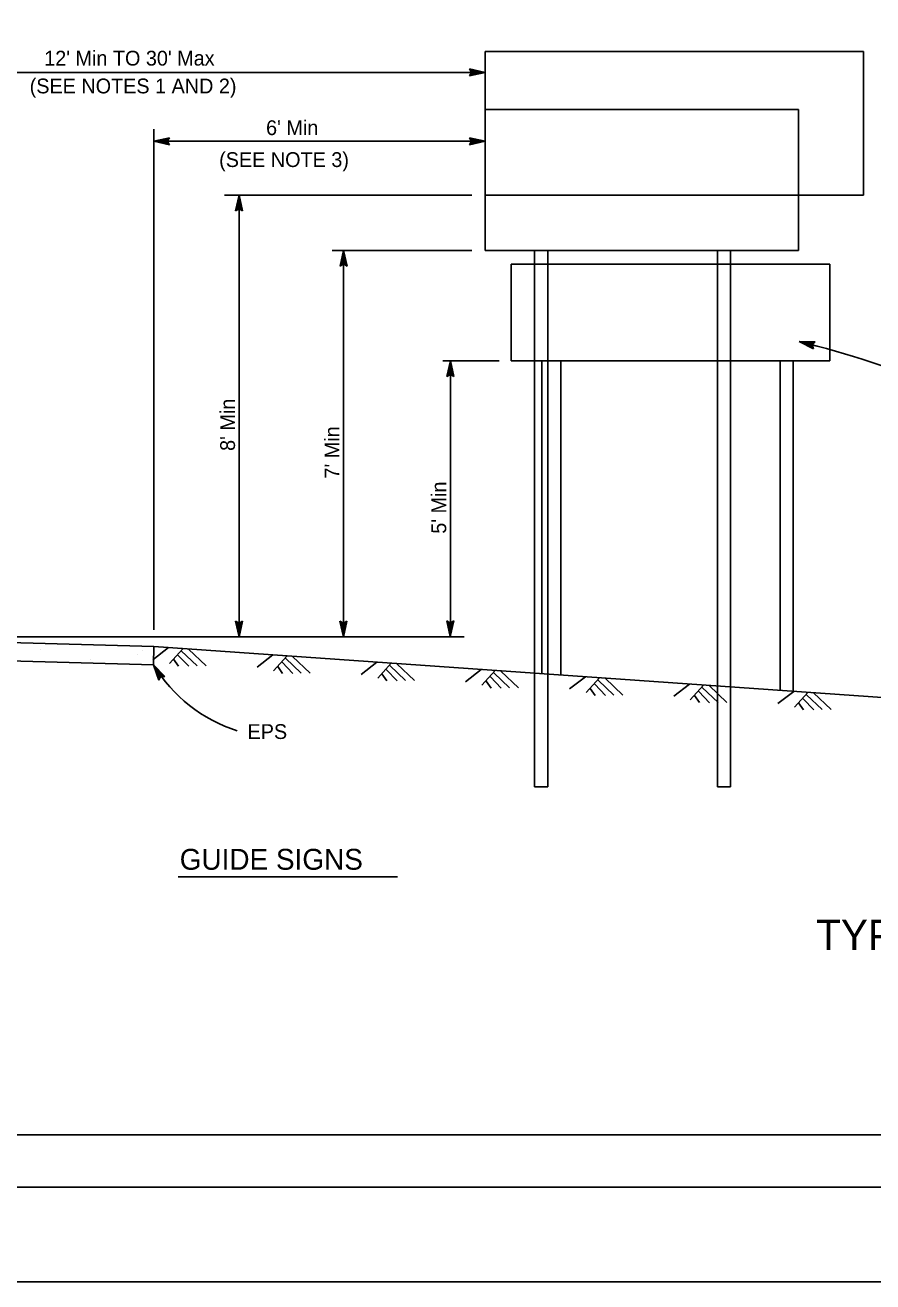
# Model space of a CAD drawing. Extents: x -894 to 866, y -476 to 714.
# Drawn here: x 50 to 456, y -476 to 125 of the extents above; entities that cross this region are included whole.
import ezdxf

# ---------------------------------------------------------------- set-up
doc = ezdxf.new("R2010")
doc.units = 0
for name, color, linetype in [('10 Sheet Format', 7, 'Continuous'), ('56 Stage 3 Anno', 7, 'Continuous'), ('57 Undefined', 7, 'Continuous'), ('59 Sndwall Anno', 7, 'Continuous'), ('60 Nongeo Data', 7, 'Continuous')]:
    doc.layers.add(name, color=color, linetype=linetype)

msp = doc.modelspace()

# ---------------------------------------------------------------- linework, layer by layer
at = {"layer": '10 Sheet Format'}
for p, q in [((-813.45, -406.04), (811.55, -406.04)), ((-863.46, -431.04), (836.55, -431.04))]:
    msp.add_line(p, q, dxfattribs=at)
for points in [[(-894.04, 713.56), (865.96, 713.56), (865.96, -476.44), (-894.04, -476.44)], [(-863.46, -431.04), (836.55, -431.04), (836.55, 668.96), (-863.46, 668.96)]]:
    msp.add_lwpolyline(points, close=True, dxfattribs=at)
at = {"layer": '56 Stage 3 Anno'}
for p, q in [((270.2, 102.7), (-38.19, 102.7)), ((263.7, 102.7), (262.7, 104.37)), ((262.7, 104.37), (262.7, 104.37)), ((262.7, 104.37), (270.2, 102.7)), ((270.2, 102.7), (262.7, 101.04)), ((262.7, 101.04), (263.7, 102.7)), ((262.97, 103.93), (268.48, 102.7)), ((268.46, 102.69), (262.99, 101.48)), ((266.75, 102.7), (263.22, 101.92)), ((263.26, 103.48), (266.75, 102.7)), ((263.48, 103.04), (265.02, 102.7)), ((265.02, 102.7), (263.51, 102.37)), ((270.2, 102.7), (270.2, 102.7)), ((262.7, 101.04), (262.7, 101.04)), ((111.58, -164.2), (111.58, 75.43)), ((111.58, 69.68), (119.08, 71.34)), ((111.58, 69.68), (270.2, 69.68)), ((119.08, 68), (111.58, 69.68)), ((111.58, 69.68), (111.58, 69.68)), ((118.81, 68.45), (113.3, 69.68)), ((113.32, 69.68), (118.79, 70.89)), ((115.03, 69.67), (118.56, 70.46)), ((118.52, 68.9), (115.03, 69.67)), ((116.76, 69.67), (118.27, 70.01)), ((118.3, 69.33), (116.76, 69.67)), ((119.08, 71.34), (118.08, 69.68)), ((118.08, 69.68), (119.08, 68)), ((119.08, 71.34), (119.08, 71.34)), ((119.08, 68), (119.08, 68)), ((263.7, 69.68), (262.7, 71.35)), ((262.7, 71.35), (262.7, 71.35)), ((262.7, 71.35), (270.2, 69.68)), ((270.2, 69.68), (262.7, 68.01)), ((262.7, 68.01), (263.7, 69.68)), ((262.7, 68.01), (262.7, 68.01)), ((262.97, 70.91), (268.48, 69.68)), ((268.46, 69.67), (262.99, 68.46)), ((266.75, 69.68), (263.22, 68.9)), ((263.26, 70.46), (266.75, 69.68)), ((263.48, 70.02), (265.02, 69.68)), ((265.02, 69.68), (263.51, 69.34)), ((270.2, 69.68), (270.2, 69.68)), ((145.5, 43.9), (263.92, 43.9)), ((150.78, 36.4), (152.46, 43.9)), ((151.23, 36.67), (152.46, 42.17)), ((152.46, 43.9), (152.46, 43.9)), ((152.46, 43.9), (154.12, 36.4)), ((152.46, -167.6), (152.46, 43.9)), ((152.46, 42.16), (153.67, 36.69)), ((152.46, 37.4), (150.78, 36.4)), ((150.78, 36.4), (150.78, 36.4)), ((151.68, 36.96), (152.46, 40.44)), ((152.11, 37.18), (152.45, 38.72)), ((152.45, 38.72), (152.79, 37.21)), ((152.46, 40.44), (153.24, 36.91)), ((154.12, 36.4), (152.46, 37.4)), ((154.12, 36.4), (154.12, 36.4)), ((197.06, 17.44), (263.92, 17.44)), ((197.06, 17.44), (263.92, 17.44)), ((200.78, 9.94), (202.46, 17.44)), ((201.23, 10.21), (202.46, 15.72)), ((201.68, 10.5), (202.46, 13.99)), ((202.11, 10.72), (202.45, 12.26)), ((202.45, 12.26), (202.79, 10.75)), ((202.46, 17.44), (202.46, 17.44)), ((202.46, 17.44), (204.12, 9.94)), ((202.46, -167.6), (202.46, 17.44)), ((202.46, 15.7), (203.67, 10.23)), ((202.46, 13.99), (203.24, 10.46)), ((202.46, 10.94), (200.78, 9.94)), ((200.78, 9.94), (200.78, 9.94)), ((204.12, 9.94), (202.46, 10.94)), ((204.12, 9.94), (204.12, 9.94)), ((427.46, -29.61), (420.58, -26.2)), ((420.58, -26.2), (420.58, -26.2)), ((420.58, -26.2), (428.26, -26.37)), ((427.31, -29.12), (422.25, -26.61)), ((422.27, -26.61), (427.87, -26.74)), ((427.13, -28.61), (423.93, -27.02)), ((423.93, -27.02), (427.55, -27.11)), ((427.02, -28.14), (425.61, -27.44)), ((425.61, -27.44), (427.16, -27.47)), ((428.26, -26.37), (426.89, -27.75)), ((426.89, -27.75), (427.46, -29.61)), ((427.46, -29.61), (427.46, -29.61)), ((428.26, -26.37), (428.26, -26.37)), ((249.96, -35.41), (277.01, -35.41)), ((249.96, -35.41), (277.01, -35.41)), ((251.91, -42.91), (253.59, -35.41)), ((253.59, -167.6), (253.59, -35.41)), ((253.59, -35.41), (253.59, -35.41)), ((253.59, -35.41), (255.25, -42.91)), ((253.59, -41.91), (251.91, -42.91)), ((252.36, -42.64), (253.58, -37.13)), ((252.8, -42.35), (253.58, -38.86)), ((253.24, -42.13), (253.58, -40.59)), ((253.58, -38.86), (254.37, -42.4)), ((253.58, -40.59), (253.92, -42.1)), ((253.59, -37.15), (254.8, -42.62)), ((255.25, -42.91), (253.59, -41.91)), ((251.91, -42.91), (251.91, -42.91)), ((255.25, -42.91), (255.25, -42.91)), ((152.46, -167.6), (150.8, -160.1)), ((150.8, -160.1), (150.8, -160.1)), ((150.8, -160.1), (152.46, -161.1)), ((152.45, -165.86), (151.24, -160.39)), ((152.46, -164.14), (151.68, -160.61)), ((152.46, -162.42), (152.13, -160.91)), ((152.46, -161.1), (154.13, -160.1)), ((154.13, -160.1), (152.46, -167.6)), ((153.69, -160.37), (152.46, -165.87)), ((153.24, -160.66), (152.46, -164.14)), ((152.81, -160.88), (152.46, -162.42)), ((154.13, -160.1), (154.13, -160.1)), ((202.4, -167.51), (200.74, -160.01)), ((200.74, -160.01), (200.74, -160.01)), ((200.74, -160.01), (202.4, -161.01)), ((202.4, -165.77), (201.19, -160.3)), ((202.4, -164.06), (201.62, -160.52)), ((202.4, -162.33), (202.07, -160.82)), ((202.4, -161.01), (204.08, -160.01)), ((204.08, -160.01), (202.4, -167.51)), ((203.63, -160.28), (202.4, -165.78)), ((203.18, -160.57), (202.4, -164.06)), ((202.75, -160.79), (202.4, -162.33)), ((204.08, -160.01), (204.08, -160.01)), ((253.53, -167.49), (251.86, -159.99)), ((251.86, -159.99), (253.53, -160.99)), ((251.87, -159.99), (251.87, -159.99)), ((253.52, -165.76), (252.31, -160.29)), ((253.53, -164.04), (252.75, -160.51)), ((253.53, -162.31), (253.2, -160.8)), ((253.53, -160.99), (255.2, -159.99)), ((255.2, -159.99), (253.53, -167.49)), ((254.76, -160.27), (253.53, -165.77)), ((254.31, -160.56), (253.53, -164.04)), ((253.87, -160.78), (253.53, -162.31)), ((255.2, -159.99), (255.2, -159.99)), ((-38.19, -167.6), (260.23, -167.6)), ((152.46, -167.6), (152.46, -167.6)), ((202.4, -167.51), (202.4, -167.51)), ((253.53, -167.49), (253.53, -167.49)), ((113.97, -188.3), (111.52, -181.02)), ((111.52, -181.02), (111.52, -181.02)), ((111.52, -181.02), (116.83, -186.58)), ((114.21, -187.84), (112.42, -182.5)), ((112.43, -182.5), (116.29, -186.56)), ((114.44, -187.36), (113.31, -183.98)), ((113.31, -183.98), (115.81, -186.59)), ((114.7, -186.95), (114.2, -185.45)), ((114.2, -185.45), (115.27, -186.57)), ((114.89, -186.58), (113.97, -188.3)), ((113.97, -188.3), (113.97, -188.3)), ((116.83, -186.58), (114.89, -186.58)), ((116.83, -186.58), (116.83, -186.58))]:
    msp.add_line(p, q, dxfattribs=at)
for centre, radius, start, end in [((304.24, -499.95), 487.83, 67.77458, 76.20271), ((173.47, -143.57), 72.39, 211.1567, 252.39745)]:
    msp.add_arc(centre, radius, start, end, dxfattribs=at)
at = {"layer": '57 Undefined'}
msp.add_line((123.21, -282.46), (228.3, -282.46), dxfattribs=at)
at = {"layer": '59 Sndwall Anno'}
for p, q in [((118.7, -172.75), (111.15, -178.58)), ((111.59, -172.27), (111.52, -181.02)), ((125.44, -173.27), (119.06, -180.32)), ((124.79, -174.35), (132.36, -181.53)), ((128.18, -173.49), (136.65, -181.52)), ((121.08, -178.31), (123.43, -181.64)), ((123.17, -176.31), (128.31, -181.68)), ((168.58, -176.24), (161.03, -182.07)), ((175.32, -176.76), (168.94, -183.81)), ((173.05, -179.79), (178.19, -185.17)), ((174.66, -177.84), (182.24, -185.01)), ((178.05, -176.98), (186.52, -185.01)), ((218.46, -179.73), (210.91, -185.56)), ((225.2, -180.25), (218.81, -187.3)), ((227.93, -180.47), (236.4, -188.49)), ((170.96, -181.8), (173.3, -185.13)), ((220.83, -185.29), (223.18, -188.62)), ((222.93, -183.28), (228.07, -188.66)), ((224.54, -181.33), (232.11, -188.5)), ((268.34, -183.22), (260.78, -189.05)), ((275.08, -183.73), (268.69, -190.79)), ((274.42, -184.81), (281.99, -191.99)), ((277.81, -183.96), (286.28, -191.98)), ((270.71, -188.77), (273.06, -192.11)), ((272.81, -186.77), (277.94, -192.15)), ((318.22, -186.71), (310.66, -192.53)), ((324.95, -187.22), (318.57, -194.27)), ((320.59, -192.26), (322.94, -195.6)), ((322.69, -190.26), (327.82, -195.64)), ((324.3, -188.3), (331.87, -195.48)), ((327.69, -187.44), (336.16, -195.47)), ((368.09, -190.19), (360.54, -196.02)), ((374.83, -190.71), (368.45, -197.76)), ((374.18, -191.79), (381.75, -198.97)), ((377.57, -190.93), (386.03, -198.96)), ((370.47, -195.75), (372.82, -199.08)), ((372.56, -193.74), (377.7, -199.12)), ((417.97, -193.68), (410.42, -199.51)), ((424.71, -194.2), (418.33, -201.25)), ((422.44, -197.23), (427.58, -202.61)), ((424.05, -195.28), (431.63, -202.45)), ((427.44, -194.42), (435.91, -202.45)), ((420.35, -199.24), (422.69, -202.57))]:
    msp.add_line(p, q, dxfattribs=at)
at = {"layer": '60 Nongeo Data'}
for p, q in [((270.2, 112.65), (451.45, 112.65)), ((270.2, 112.65), (270.2, 43.9)), ((451.45, 112.65), (451.45, 43.9)), ((270.2, 84.94), (270.2, 17.44)), ((270.2, 84.94), (420.2, 84.94)), ((420.2, 84.94), (420.2, 17.44)), ((270.2, 43.9), (451.45, 43.9)), ((270.2, 17.44), (420.2, 17.44)), ((293.95, 17.44), (293.95, -185.03)), ((300.2, 17.44), (300.2, -185.46)), ((381.45, 17.44), (381.45, -191.14)), ((387.7, 17.44), (387.7, -191.58)), ((282.7, 10.84), (435.2, 10.84)), ((282.7, 10.84), (282.7, -35.41)), ((435.2, 10.84), (435.2, -35.41)), ((282.7, -35.41), (435.2, -35.41)), ((297.41, -35.41), (297.41, -185.27)), ((306.45, -35.41), (306.45, -185.9)), ((411.45, -35.41), (411.45, -193.24)), ((417.7, -35.41), (417.7, -193.68)), ((-38.19, -168.1), (111.59, -172.27)), ((-38.19, -176.86), (111.52, -181.02)), ((293.95, -185.03), (293.95, -239.35)), ((300.2, -185.46), (300.2, -239.35)), ((381.45, -191.14), (381.45, -239.35)), ((387.7, -191.58), (387.7, -239.35)), ((293.95, -239.35), (300.2, -239.35)), ((381.45, -239.35), (387.7, -239.35))]:
    msp.add_line(p, q, dxfattribs=at)
msp.add_lwpolyline([(111.59, -172.27), (478.65, -197.94)], dxfattribs=at)

# ---------------------------------------------------------------- texts
at = {"layer": '10 Sheet Format'}
msp.add_text('TYPICAL INSTALLATION', height=14.5, dxfattribs=at).set_placement((428.72, -317.53))
at = {"layer": '57 Undefined'}
for s, height, p in [("12' Min TO 30' Max", 7.0866, (59.15, 105.95)), ('(SEE NOTES 1 AND 2)', 7.0866, (52.2, 92.64)), ("6' Min", 7.087, (165.37, 72.65)), ('(SEE NOTE 3)', 7.0866, (142.9, 57.38)), ('EPS', 7.087, (156.49, -216.49)), ('GUIDE SIGNS', 10, (124.03, -279.11))]:
    msp.add_text(s, height=height, dxfattribs=at).set_placement(p)
for s, p in [("8' Min", (150.49, -78.56)), ("7' Min", (200.49, -91.78)), ("5' Min", (251.62, -118.21))]:
    msp.add_text(s, height=7.087, rotation=90, dxfattribs=at).set_placement(p)
at = {"layer": '59 Sndwall Anno'}
for p in [(57.03, -173.78), (90.94, -174.05), (105.83, -174.42), (69.88, -175.96), (80.91, -178.29), (103.78, -176.22)]:
    msp.add_text('.', height=1, rotation=359.55514, dxfattribs=at).set_placement(p)

doc.saveas('drawing.dxf')
